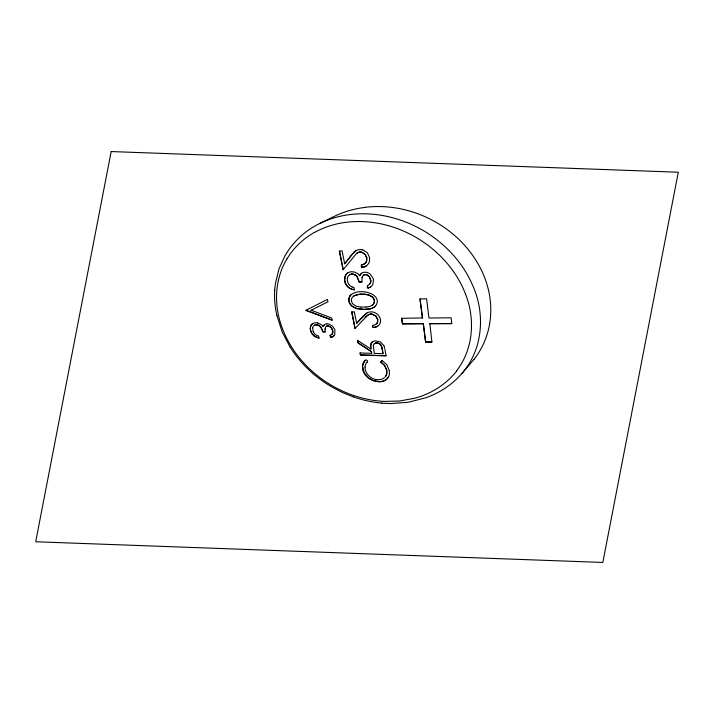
<?xml version="1.0" encoding="UTF-8"?>
<svg xmlns="http://www.w3.org/2000/svg" width="714" height="714" viewBox="0 0 714 714"><rect width="100%" height="100%" fill="white"/><g stroke="black" fill="none" stroke-linecap="round" stroke-linejoin="round"><path stroke-width="1.07" d="M310.403 328.181L310.42 328.806A10.273 8.55 -22.4 0 0 310.51 329.645C311.072 333.974 314.82 337.374 319.051 338.017M325.048 329.556L325.307 331.885L322.906 331.867L325.281 331.76M310.242 328.181L310.251 328.993A10.219 8.497 -22.4 0 0 310.34 329.77L311.599 333.304L313.973 336.008L319.042 338.168L318.569 336.16M362.587 366.246L364.167 372.869L368.754 378.117M362.587 366.202L362.766 364.765M325.048 329.368L325.182 328.386M344.782 278.46L344.746 279.344A12.058 10.032 -22.4 0 0 344.808 280.343C345.148 285.297 349.449 289.286 354.331 289.688M344.603 278.567L344.567 279.46A11.986 9.969 -22.4 0 0 344.63 280.45C344.969 285.448 349.324 289.438 354.242 289.813M370.798 345.014L370.861 349.066L357.428 340.266L357.955 342.845L371.351 351.636L371.673 353.323L360.008 352.948L360.418 354.983L386.069 355.858L385.194 350.877M370.628 345.201L370.861 349.066M386.72 373.476L386.685 370.655M386.685 373.708L386.836 370.557M312.67 327.913L313.187 331.707M362.614 364.854L365.238 360.347M386.783 373.833L386.131 375.618L386.765 373.904M362.855 364.363L362.426 367.023L363.024 370.548M362.694 364.497L363.792 362.105M362.034 277.603L361.944 281.914L359.133 282.012L361.927 281.807M366.568 260.806L366.675 258.093M366.746 260.69L366.835 257.816M366.514 260.976L366.505 261.012A5.525 4.596 -22.4 0 1 366.309 261.52L366.014 262.1M317.748 322.951L321.023 324.495A9.202 7.649 -22.4 0 1 321.345 324.736L323.237 326.253M324.361 324.834A4.213 3.499 -22.4 0 0 323.433 326.093L323.067 326.61M366.246 261.895L366.398 261.61A5.462 4.543 -22.4 0 0 366.505 261.378L366.514 261.342A5.712 4.748 -22.4 0 0 366.693 260.869M286.992 258.807C277.96 273.694 274.881 291.767 277.344 308.912A127.806 106.332 -22.4 0 0 279.834 320.747C292.258 364.131 333.67 396.127 378.027 400.92A99.567 82.833 -22.4 0 0 384.507 401.42L399.617 401.009L414.379 398.305A68.16 56.709 -22.4 0 0 456.773 370.896M373.565 303.816L373.583 303.789A5.846 4.864 -22.4 0 0 374.279 300.978L374.074 299.907A7.327 6.096 -22.4 0 0 373.609 298.755A8.782 7.31 -22.4 0 0 373.297 298.256L372.762 297.568A10.496 8.729 -22.4 0 0 372.413 297.194L369.058 295.159L364.211 294.266L365.291 294.346M373.154 304.396L373.154 304.396A3.963 3.302 -22.4 0 0 373.431 304.03L373.743 303.664A5.855 4.873 -22.4 0 0 374.448 300.853L374.243 299.782A7.952 6.613 -22.4 0 0 373.431 298.086L372.851 297.345A10.594 8.818 -22.4 0 0 372.583 297.069L369.727 295.23L365.613 294.248M363.64 362.239L364.399 361.195M373.52 303.887L373.627 303.861A4.043 3.365 -22.4 0 1 373.395 304.182L373.243 304.36M366.032 262.243L365.746 262.502A4.802 3.989 -22.4 0 1 364.452 263.769M370.075 283.619L369.906 283.735A3.856 3.213 -22.4 0 0 370.057 283.494L370.164 283.315A6.203 5.159 -22.4 0 0 370.602 280.575L370.575 279.986M331.858 334.295L331.626 334.491A2.776 2.312 -22.4 0 0 332.01 334.098L332.376 333.724M386.631 370.414L384.694 365.836L380.865 362.141L382.097 360.418L386.899 364.845L389.308 370.53M380.865 362.141L382.133 360.436M331.858 334.295A2.776 2.312 -22.4 0 0 332.18 333.974L332.197 333.857A4.445 3.704 -22.4 0 0 332.617 331.234M385.346 376.76L386.069 375.591L385.301 376.822M456.576 370.798C473.328 349.387 475.417 319.176 465.608 294.329M350.128 295.792L350.342 295.444A5.525 4.596 -22.4 0 1 350.547 295.221C359.579 286.894 383.543 294.213 375.76 305.762M349.958 295.917L350.512 295.328A5.516 4.587 -22.4 0 1 350.726 295.105L351.324 294.543M473.944 359.428L461.762 373.627A73.471 61.127 -22.4 0 1 451.15 383.811A74.051 61.609 -22.4 0 1 425.919 397.752L408.113 402.294L390.585 403.544A103.78 86.34 -22.4 0 1 381.811 403.098M357.134 253.051A5.453 4.534 -22.4 0 0 356.447 253.532L343.104 269.812L339.311 251.132L342.086 250.864L344.675 263.787L350.797 255.978M351.154 255.648L344.675 263.787M350.976 255.755L351.743 254.907M369.343 284.44L369.236 284.502A3.624 3.017 -22.4 0 0 369.557 284.181L369.763 284.02A3.597 2.999 -22.4 0 1 369.477 284.324L369.192 284.538M351.279 255.371L352.038 254.55M364.426 361.213L365.041 360.543M351.609 254.969L352.537 253.872M461.762 373.627C482.887 349.914 485.565 313.937 472.739 285.582A158.106 131.537 -22.4 0 0 466.59 273.346A155.866 129.671 -22.4 0 0 460.878 264.555L456.585 258.959A164.541 136.892 -22.4 0 0 436.058 239.172C403.883 214.307 357.544 205.15 320.095 223.312A74.22 61.743 -22.4 0 0 312.375 227.587M352.056 254.425L354.26 252.069M352.457 253.961L352.796 253.577M367.433 315.481L355.028 328.458L351.663 311.911L354.314 311.866L356.607 323.29L366.88 313.009M356.607 323.29L362.712 316.748M353.394 253.015L354.233 252.158M365.157 317.596L365.818 316.918M363.337 316.088L365.925 313.669M365.657 317.087L366.416 316.382M333.875 335.812L333.822 335.866A4.275 3.552 -22.4 0 1 333.376 336.249L333.233 336.348M367.264 362.087C368.71 361.32 365.925 359.017 365.425 360.186M354.055 252.265L356 250.73A6.792 5.65 -22.4 0 0 355.251 251.23L355.188 251.31M425.669 341.792L423.304 323.62L425.526 341.935L431.908 341.899M384.525 377.679L381.535 379.348L377.777 379.741M354.296 252.042L354.956 251.462M425.526 341.935L431.925 342.042L429.81 323.594L451.712 323.513M386.283 379.491L386.881 378.991A8.514 7.086 -22.4 0 0 388.8 376.287A9.817 8.166 -22.4 0 0 389.407 374.198A11.54 9.594 -22.4 0 0 389.442 373.913L389.335 370.736M366.826 315.981L367.335 315.552M423.152 323.754L402.419 323.835L401.571 318.292L422.563 317.953L420.091 298.952M374.02 343.987A3.275 2.722 -22.4 0 0 373.288 345.505L374.306 353.403L382.99 353.671L382.365 349.146M371.351 351.636L358.116 342.72L357.643 340.408M371.673 353.323L371.503 351.502M402.419 323.835L423.304 323.62M372.503 305.039L372.976 304.637L372.387 305.128M360.418 354.983L386.042 355.715M374.314 343.764L374.636 343.514A3.151 2.615 -22.4 0 1 376.59 342.898M374.761 306.761L375.439 306.127A5.176 4.311 -22.4 0 0 375.618 305.931M331.474 334.607L331.242 334.768M372.44 325.343C373.476 329.832 371.369 324.549 374.279 325.022A4.721 3.927 -22.4 0 0 374.939 324.781A4.48 3.731 -22.4 0 0 375.439 324.531A4.32 3.588 -22.4 0 0 375.903 324.245M355.028 328.458L351.859 311.911M374.359 343.729L374.457 343.657A3.133 2.606 -22.4 0 1 376.43 343.041L377.117 343.032A5.159 4.293 -22.4 0 1 378.831 343.532L379.705 344.05M347.522 273.167L348.396 272.605M374.52 306.94L373.752 307.466L374.395 307.029M372.235 305.244L369.772 306.431L366.032 307.029M330.912 337.303L330.064 335.428L331.1 334.857M367.585 315.365L367.933 315.124A4.891 4.07 -22.4 0 1 370.646 314.187L371.557 314.169A4.596 3.82 -22.4 0 1 371.896 314.196L375.626 315.99L377.581 319.444M367.746 315.24L368.094 314.99A4.891 4.07 -22.4 0 1 370.816 314.062L370.869 314.062M353.484 296.265L352.582 297.051A3.909 3.258 -22.4 0 0 352.261 297.443L352.011 297.836A5.739 4.775 -22.4 0 0 351.44 300.674L351.636 301.674A7.738 6.435 -22.4 0 0 352.109 302.79A9.728 8.095 -22.4 0 0 352.457 303.334L352.627 303.566A10.308 8.577 -22.4 0 0 353.287 304.325L356.491 306.315L360.873 307.091M354.965 295.489L359.508 294.302L357.785 294.659M368.549 287.876C366.871 288.751 366.853 285.466 368.451 285.118M353.51 296.248L354.804 295.507L353.948 295.953M306.181 310.179L332.126 320.229L331.608 317.944L311.134 310.224M370.557 286.948L371.119 286.537A5.65 4.703 -22.4 0 0 372.092 285.582A5.748 4.784 -22.4 0 0 372.324 285.279L372.753 284.609A6.149 5.123 -22.4 0 0 372.869 284.386L373.476 279.933M306.083 310.59L332.081 320.033M333.081 336.464L333.108 336.446A4.346 3.615 -22.4 0 0 334.438 335.134L334.616 334.857A4.828 4.016 -22.4 0 0 334.839 334.411L334.884 329.895A9.336 7.765 -22.4 0 0 334.786 329.618L332.608 326.271L329.475 324.281A6.533 5.435 -22.4 0 0 327.762 323.897L326.932 323.906M349.628 274.828L349.342 275.024A4.391 3.659 -22.4 0 0 348.566 275.774L348.343 276.059A5.462 4.543 -22.4 0 0 347.986 276.613L347.914 276.746A5.498 4.57 -22.4 0 0 347.807 276.978L347.566 277.603A5.935 4.944 -22.4 0 0 347.477 277.898C346.701 280.254 348.146 285.841 352.029 286.921M362.569 267.313C361.364 267.973 360.454 264.653 362.123 264.689A6.131 5.105 -22.4 0 0 362.435 264.617L363.114 264.457A5.194 4.329 -22.4 0 0 363.953 264.082L364.256 263.894M373.529 307.591L373.458 307.636M314.392 232.532C343.514 216.324 380.214 219.064 409.345 233.799A149.172 124.102 -22.4 0 1 433.353 249.614A158.767 132.09 -22.4 0 1 455.818 275.024L457.29 277.362A146.04 121.496 -22.4 0 1 465.608 294.329M367.487 285.698L367.906 288.072M373.145 307.796L372.869 307.93M306.003 310.287L327.423 299.416L327.958 301.79L310.956 310.34M369.772 287.376L369.897 287.314A6.158 5.123 -22.4 0 0 370.343 287.073L370.173 287.189A6.149 5.114 -22.4 0 1 369.727 287.439L369.468 287.555M320.095 223.303L334.036 216.458A81.869 68.107 -22.4 0 1 365.568 207.355M330.091 335.419L330.698 337.347M372.744 307.939L371.726 308.394L372.529 308.029M354.92 295.498L356.161 295.052M368.879 287.76L368.754 287.867A6.408 5.328 -22.4 0 1 368.424 287.983L368.424 287.983M363.256 264.358L362.426 264.689M331.707 337.142L332.18 336.946A4.811 4.007 -22.4 0 0 332.715 336.678L332.92 336.535A4.864 4.043 -22.4 0 1 332.349 336.829L331.474 337.222A5.4 4.498 -22.4 0 1 331.082 337.338L330.912 337.383M331.608 337.106L331.591 337.178A5.346 4.445 -22.4 0 1 331.251 337.213L330.957 337.294M371.539 308.457L371.655 308.35M364.185 266.858L364.238 266.84A7.006 5.828 -22.4 0 0 365.568 266.286L366.086 266.001A7.122 5.926 -22.4 0 1 365.363 266.42A7.024 5.846 -22.4 0 1 364.006 266.965L363.399 267.072A7.997 6.649 -22.4 0 1 362.748 267.197L362.257 267.268M371.334 308.519L369.343 308.983M363.899 267L363.274 267.17A7.925 6.596 -22.4 0 1 362.757 267.277M356.295 295.016L357.464 294.641M371.137 308.573L369.941 308.867M377.697 326.155A6.372 5.301 -22.4 0 1 375.136 327.253L375.243 327.146A6.729 5.605 -22.4 0 0 376.439 326.771A6.087 5.069 -22.4 0 0 377.831 326.039M375.091 327.182L375.198 327.155M369.995 308.859L369.584 308.939M374.555 327.378L374.011 327.467A7.765 6.453 -22.4 0 1 373.663 327.503L373.083 327.539M361.543 264.885L361.944 267.304M369.691 308.823L369.156 309.01M369.459 308.957L368.62 308.992M374.663 327.262L374.225 327.324A7.783 6.471 -22.4 0 1 373.886 327.36L373.306 327.405M369.325 308.885L368.843 309.055M359.606 252.131L359.499 252.149A5.087 4.23 -22.4 0 0 357.384 252.89M362.007 252.435L361.766 252.363A5.364 4.462 -22.4 0 0 361.454 252.292L360.784 252.194A4.543 3.784 -22.4 0 0 360.168 252.176L359.374 252.247A5.052 4.204 -22.4 0 0 357.205 252.997M359.66 252.212L360.168 252.078M364.934 274.729L365.434 274.685A3.24 2.695 -22.4 0 1 366.068 274.738L366.496 274.836A4.222 3.516 -22.4 0 1 367.05 275.033L369.352 276.97L370.548 279.852M368.362 309.019L367.362 309.242M365.273 274.694L365.184 274.604A2.74 2.285 -22.4 0 0 363.756 275.086M368.129 309.153L367.505 309.224M351.493 274.167L352.368 274.015A5.864 4.882 -22.4 0 1 354.938 274.738M359.785 294.266L359.338 294.418L359.794 294.373M365.568 207.265C386.845 204.766 408.703 208.791 427.972 218.038A145.013 120.639 -22.4 0 1 451.043 232.505L453.372 234.415A154.501 128.538 -22.4 0 1 474.971 258.807L478.005 263.743A141.443 117.667 -22.4 0 1 487.278 285.475C492.428 303.191 492.044 322.648 485.172 339.855A82.529 68.66 -22.4 0 1 473.98 359.445M351.6 274.158L352.189 274.131A5.819 4.846 -22.4 0 1 354.715 274.828M380.633 381.669L381.321 381.588A9.755 8.113 -22.4 0 0 383.123 381.187A8.157 6.783 -22.4 0 0 386.89 379M367.246 309.144L366.969 309.162M367.183 309.144L366.817 309.18M380.624 381.544L380.08 381.713A11.486 9.559 -22.4 0 1 379.518 381.731L378.179 381.695M365.979 307.029L361.043 307.1M360.597 294.195L360.079 294.346L361.204 294.159M366.648 309.305L364.8 309.278M366.577 309.305L365.354 309.376M370.7 314.187L371.753 314.044A4.703 3.909 -22.4 0 1 372.056 314.071L375.796 315.865L377.742 319.319M380.241 381.704L381.624 381.428A8.63 7.185 -22.4 0 0 386.31 379.527M360.543 294.311L361.32 294.15M360.204 252.069L360.356 252.069A4.543 3.775 -22.4 0 1 360.945 252.087L361.141 252.238M332.786 330.502L331.314 327.592L328.708 325.932A2.927 2.437 -22.4 0 0 328.181 325.861L327.815 325.87A2.196 1.83 -22.4 0 0 326.593 326.209M380.232 381.571L380.151 381.579A11.701 9.737 -22.4 0 1 379.5 381.588L378.581 381.562M316.186 324.709L316.784 324.709M365.523 309.251L364.8 309.394M365.443 274.578L365.613 274.569A3.177 2.642 -22.4 0 1 366.184 274.613L366.666 274.72A4.105 3.409 -22.4 0 1 367.237 274.926L369.718 277.13L370.816 280.45M361.454 294.257L364.274 294.141M361.703 294.248L364.104 294.266M364.006 309.296L362.516 309.412M363.756 309.421L363.364 309.421M429.658 323.737L451.73 323.656L451.141 317.801L428.953 318.016L426.57 298.747L419.921 298.952L422.411 318.087M363.372 309.296L356.429 308.627L351.27 305.726L349.574 303.423L348.744 300.781L348.887 298.157L349.931 295.944L348.86 299.443L349.717 303.236L352.243 306.324L356.152 308.368M328.021 325.861L327.583 325.995A2.196 1.83 -22.4 0 0 326.423 326.334M327.851 325.986L328.012 325.986A2.838 2.356 -22.4 0 1 328.44 326.039L330.011 326.709M362.31 309.278L356.197 308.386M316.614 324.834L316.106 324.825A3.142 2.615 -22.4 0 0 315.383 324.915A3.034 2.526 -22.4 0 0 314.928 325.048A2.695 2.24 -22.4 0 0 314.205 325.423A3.472 2.883 -22.4 0 0 313.259 326.432A4.204 3.499 -22.4 0 0 312.821 327.315A4.677 3.891 -22.4 0 0 312.696 327.762M376.831 343.015L377.269 342.898A4.462 3.713 -22.4 0 1 378.179 343.068A5.864 4.882 -22.4 0 1 379.027 343.416L379.616 343.746A6.756 5.614 -22.4 0 1 379.964 343.996M377.563 379.732C371.503 379.411 365.729 374.573 365.068 368.406A10.96 9.112 -22.4 0 1 365.015 367.094M378.099 381.687L373.074 380.651L368.602 378.259M378.081 381.535L373.226 380.508L368.906 378.233M354.296 289.822L353.903 287.483M361.204 252.247L361.632 252.185A5.382 4.48 -22.4 0 1 362.016 252.274L362.185 252.328M317.65 322.924L315.499 322.773A5.016 4.168 -22.4 0 0 312.527 323.772M353.698 287.43L352.136 286.966M362.73 249.873L361.257 249.605A7.381 6.14 -22.4 0 0 360.374 249.561L358.937 249.686A6.961 5.792 -22.4 0 0 356.232 250.578M318.39 336.107L315.213 334.563L313.205 331.742M362.935 249.936L367.398 252.818L369.557 257.513M362.293 252.363L365.327 254.496L366.817 257.736M362.176 252.497L365.149 254.612L366.639 257.843M353.287 396.886L342.631 392.575L332.465 387.336A159.838 132.974 -22.4 0 1 290.187 347.129M318.569 325.406L321.139 327.664L322.79 331.492M354.724 274.81L355.724 275.452A8.425 7.006 -22.4 0 1 356.259 275.907A8.622 7.176 -22.4 0 1 356.527 276.184L356.822 276.505M354.947 274.72L355.991 275.408A8.363 6.953 -22.4 0 1 356.438 275.791A8.577 7.131 -22.4 0 1 356.777 276.148L359.08 281.816M381.017 362.007L384.462 365.166L386.506 369.12A13.12 10.915 -22.4 0 1 386.577 369.352L386.783 370.271M330.029 326.726L331.707 328.449L332.635 330.707M368.558 378.233L365.086 374.77L363.042 370.593M380.089 344.094L380.758 344.755A6.435 5.355 -22.4 0 1 381.249 345.451L382.115 347.888M320.211 326.289L318.863 325.343A6.801 5.658 -22.4 0 0 318.444 325.138A5.123 4.266 -22.4 0 0 316.784 324.7M320.354 326.414L322.96 331.367M380.303 344.559L380.607 344.889A6.39 5.31 -22.4 0 1 381.089 345.585L381.972 348.093M357.027 276.434L359.231 281.602M359.553 275.684L359.169 275.167A10.344 8.613 -22.4 0 0 358.856 274.765L358.009 273.917A9.452 7.863 -22.4 0 0 357.562 273.56A9.746 8.104 -22.4 0 0 357.357 273.408L354.314 271.954L351.011 271.757A6.283 5.23 -22.4 0 0 348.387 272.596M290.134 347.156L282.271 332.108L276.836 315.472M383.918 345.737L380.571 342.024L375.769 340.89A4.998 4.159 -22.4 0 0 372.181 342.068M383.962 345.853L384.382 347.129M384.462 347.423L384.712 348.441M381.99 348.164L382.177 349.092M382.142 348.021L382.356 349.075M373.44 279.727L373.261 278.933A10.862 9.032 -22.4 0 0 373.083 278.344L370.45 274.372A11.058 9.202 -22.4 0 0 370.245 274.194L369.174 273.417A9.817 8.166 -22.4 0 0 367.478 272.623A8.345 6.944 -22.4 0 0 366.594 272.373A6.194 5.15 -22.4 0 0 365.256 272.221L364.185 272.293A4.811 4.007 -22.4 0 0 361.766 273.15A5.444 4.525 -22.4 0 0 360.088 275.14L359.624 275.791L359.892 275.247A5.471 4.552 -22.4 0 1 361.623 273.23M377.751 319.354L377.661 321.925A4.427 3.686 -22.4 0 1 377.171 322.969L377.126 323.031A4.596 3.829 -22.4 0 0 377.581 321.746L377.59 319.479M384.908 349.36L385.06 350.119M339.516 251.114L343.273 269.615M360.195 352.957L360.579 354.849M382.213 349.28L382.99 353.671M401.75 318.292L402.58 323.701M369.566 257.567L369.549 260.976A8.541 7.104 -22.4 0 1 369.477 261.297L368.977 262.698A7.943 6.613 -22.4 0 1 368.228 263.957L367.817 264.475A7.684 6.39 -22.4 0 1 367.451 264.885A6.729 5.596 -22.4 0 1 366.809 265.474A6.587 5.48 -22.4 0 1 366.112 265.983M381.803 403.142A120.389 100.156 -22.4 0 1 353.314 396.841M312.304 227.498A74.979 62.377 -22.4 0 0 284.511 256.728L278.951 268.973L275.354 283.967A106.556 88.643 -22.4 0 0 274.729 290.027M276.907 315.454A121.318 100.933 -22.4 0 1 274.676 290.027M323.255 326.253A4.052 3.365 -22.4 0 1 324.54 324.656M324.683 324.558A3.82 3.177 -22.4 0 1 326.842 323.924M332.786 331.109A4.427 3.686 -22.4 0 1 332.438 333.741M314.374 325.298A2.811 2.338 -22.4 0 1 315.499 324.808L315.552 324.79A3.124 2.597 -22.4 0 1 316.186 324.7M349.931 274.622A3.615 3.008 -22.4 0 1 350.842 274.23L350.94 274.203A3.704 3.079 -22.4 0 1 351.672 274.051L351.529 274.158A3.731 3.106 -22.4 0 0 350.726 274.328L350.699 274.337A3.641 3.034 -22.4 0 0 349.753 274.738M287.064 258.834A67.723 56.344 -22.4 0 1 314.33 232.434M372.056 342.238A4.739 3.945 -22.4 0 0 370.825 344.389L370.646 345.049L370.95 344.255A4.739 3.936 -22.4 0 1 372.208 342.113M388.318 377.233A7.8 6.488 -22.4 0 1 387.693 378.117M365.05 367.094A8.3 6.899 -22.4 0 1 367.192 362.034M325.281 328.378A3.356 2.794 -22.4 0 1 326.209 326.387M316.614 324.808A5.409 4.498 -22.4 0 1 318.56 325.414M310.349 328.163A6.096 5.069 -22.4 0 1 312.366 323.701M366.862 312.991A6.542 5.444 -22.4 0 1 370.307 311.938C375.983 311.036 381.588 317.132 380.401 322.059A6.908 5.748 -22.4 0 1 380.107 323.139L380.053 323.263A6.845 5.694 -22.4 0 1 379.732 323.933A5.998 4.989 -22.4 0 1 379.33 324.567A6.328 5.266 -22.4 0 1 378.866 325.12L378.804 325.191A6.551 5.453 -22.4 0 1 378.277 325.7M376.314 323.915A4.114 3.418 -22.4 0 0 376.938 323.183L377.09 323.085A4.159 3.463 -22.4 0 1 376.474 323.79M364.104 263.984A4.918 4.097 -22.4 0 1 363.524 264.251M310.528 328.154A6.167 5.132 -22.4 0 1 312.402 323.683M344.88 278.442A8.05 6.694 -22.4 0 1 347.522 272.998M365.907 262.422A4.793 3.989 -22.4 0 1 364.631 263.662M363.578 275.202A2.758 2.294 -22.4 0 1 364.934 274.72M362.114 277.603A4.373 3.632 -22.4 0 1 363.48 275.158M344.701 278.558A8.05 6.694 -22.4 0 1 347.37 273.087M370.771 280.459A6.176 5.141 -22.4 0 1 370.37 283.208M111.179 151.555L35.7 541.765L602.821 562.445L678.3 172.235L111.179 151.555"/></g></svg>
